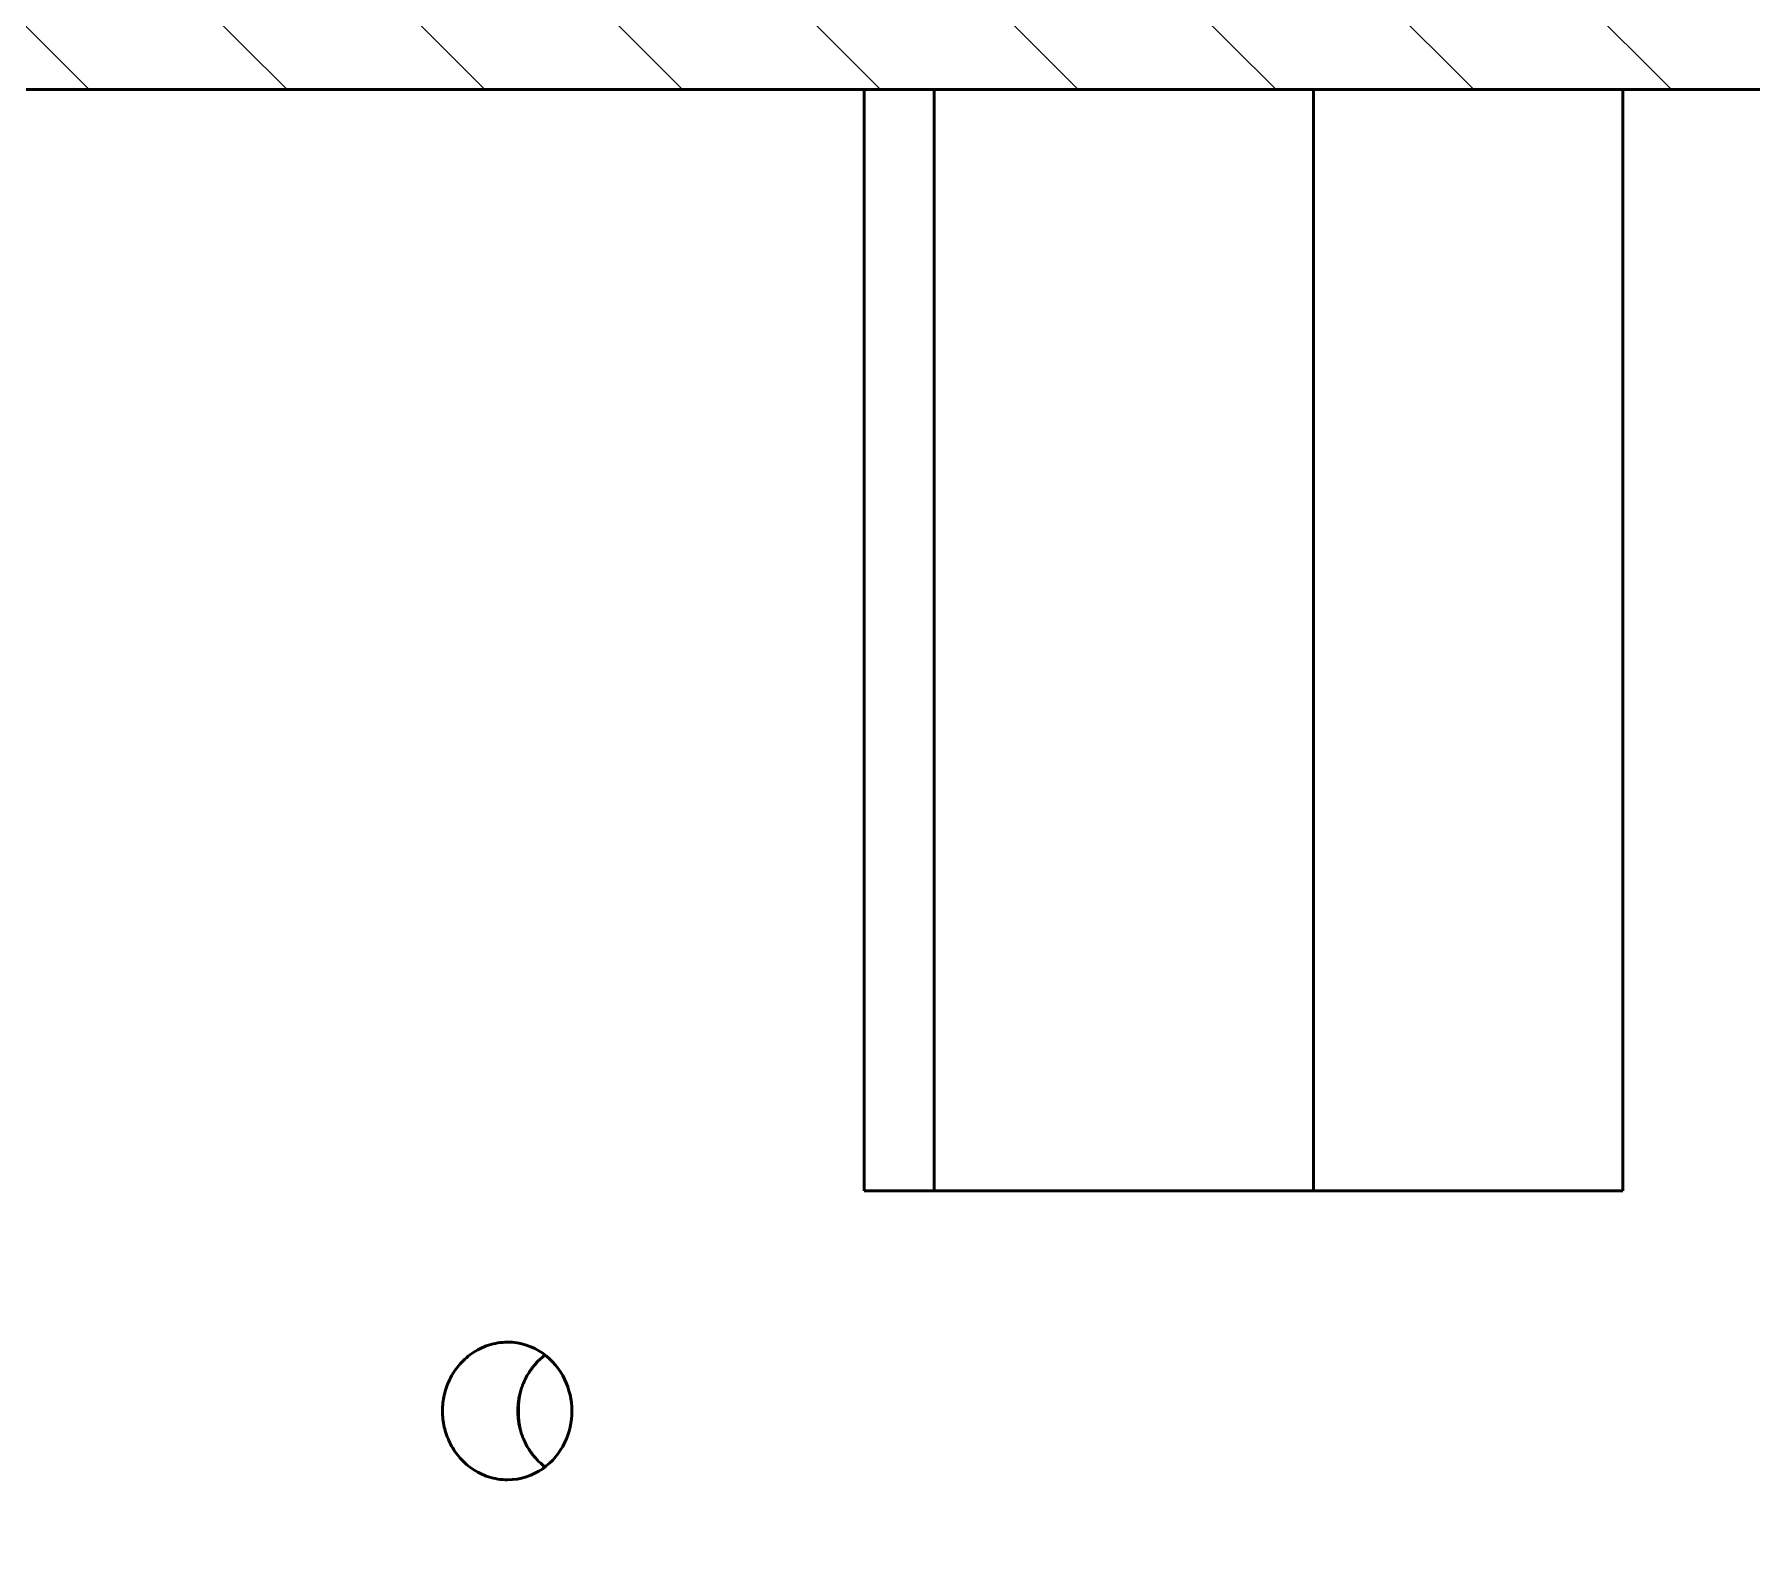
# Model space of a CAD drawing. Header units: millimetres. Extents: x 2 to 418, y 2 to 295.
# Drawn here: x 100.09 to 131.28, y 199.54 to 226.8 of the extents above; entities that cross this region are included whole.
import ezdxf

# ---------------------------------------------------------------- set-up
doc = ezdxf.new("R2010")
doc.units = ezdxf.units.MM
doc.layers.add('SCHRAFFUR', color=7, linetype='Continuous', lineweight=18)
doc.layers.add('SICHTKANTE', color=7, linetype='Continuous', lineweight=50)

msp = doc.modelspace()

# ---------------------------------------------------------------- hatches: boundary and pattern name
at = {"layer": 'SCHRAFFUR'}
h = msp.add_hatch(dxfattribs=at)
h.set_pattern_fill('ANSI31', scale=0.8, angle=90)
h.paths.add_polyline_path([(135, 198.8), (139, 198.8), (135, 198.8), (135, 225.8), (55, 225.8), (55, 198.8), (51, 198.8), (51, 205.8), (50, 205.8), (50, 227.8), (140, 227.8), (140, 205.8), (139, 205.8), (139, 198.8)])

# ---------------------------------------------------------------- linework, layer by layer
at = {"layer": 'SICHTKANTE'}
for p, q in [((135, 225.8), (55, 225.8)), ((115.158, 205.8), (115.158, 225.8)), ((116.431, 205.8), (116.431, 225.8)), ((123.319, 205.8), (123.319, 225.8)), ((128.934, 205.8), (128.934, 225.8)), ((116.431, 205.8), (115.158, 205.8)), ((123.319, 205.8), (116.431, 205.8)), ((128.934, 205.8), (123.319, 205.8))]:
    msp.add_line(p, q, dxfattribs=at)
for points in [[(107.5, 201.8), (107.5, 201.836), (107.502, 201.873), (107.504, 201.909), (107.508, 201.946), (107.512, 201.982), (107.518, 202.018), (107.524, 202.054), (107.532, 202.09), (107.541, 202.126), (107.55, 202.162), (107.561, 202.197), (107.573, 202.232), (107.586, 202.267), (107.599, 202.302), (107.614, 202.336), (107.63, 202.37), (107.647, 202.404), (107.665, 202.437), (107.684, 202.47), (107.704, 202.502), (107.726, 202.534), (107.748, 202.565), (107.771, 202.596), (107.796, 202.627), (107.821, 202.656), (107.848, 202.685), (107.876, 202.713), (107.905, 202.741), (107.934, 202.768), (107.966, 202.794), (107.998, 202.819), (108.031, 202.843), (108.066, 202.866), (108.102, 202.889), (108.139, 202.91), (108.176, 202.929), (108.215, 202.948), (108.255, 202.965), (108.295, 202.981), (108.336, 202.995), (108.378, 203.008), (108.42, 203.019), (108.463, 203.028), (108.506, 203.036), (108.549, 203.042), (108.593, 203.046), (108.637, 203.049), (108.681, 203.05)], [(108.681, 203.05), (108.768, 203.047), (108.854, 203.036), (108.939, 203.019), (109.022, 202.996), (109.101, 202.967), (109.178, 202.932), (109.25, 202.892), (109.319, 202.848), (109.384, 202.8), (109.444, 202.748), (109.5, 202.692), (109.553, 202.633), (109.6, 202.572), (109.644, 202.509), (109.683, 202.444), (109.718, 202.377), (109.748, 202.309), (109.775, 202.239), (109.797, 202.169), (109.816, 202.096), (109.83, 202.024), (109.84, 201.95), (109.847, 201.876), (109.849, 201.801), (109.847, 201.727), (109.841, 201.653), (109.83, 201.579), (109.816, 201.506), (109.798, 201.433), (109.775, 201.362), (109.749, 201.292), (109.718, 201.224), (109.683, 201.157), (109.644, 201.092), (109.601, 201.029), (109.553, 200.968), (109.501, 200.909), (109.445, 200.853), (109.384, 200.801), (109.32, 200.752), (109.251, 200.708), (109.178, 200.668), (109.102, 200.633), (109.022, 200.604), (108.939, 200.581), (108.854, 200.564), (108.768, 200.553), (108.681, 200.55)], [(108.868, 201.8), (108.868, 201.823), (108.869, 201.847), (108.87, 201.87), (108.872, 201.894), (108.873, 201.917), (108.876, 201.941), (108.878, 201.964), (108.882, 201.987), (108.885, 202.011), (108.889, 202.034), (108.894, 202.057), (108.898, 202.08), (108.904, 202.103), (108.909, 202.126), (108.915, 202.149), (108.922, 202.172), (108.929, 202.195), (108.936, 202.218), (108.944, 202.24), (108.952, 202.263), (108.961, 202.285), (108.97, 202.307), (108.98, 202.329), (108.99, 202.351), (109, 202.373), (109.011, 202.395), (109.022, 202.416), (109.034, 202.438), (109.046, 202.459), (109.059, 202.48), (109.072, 202.501), (109.085, 202.521), (109.099, 202.542), (109.114, 202.562), (109.129, 202.582), (109.144, 202.601), (109.16, 202.621), (109.176, 202.64), (109.192, 202.659), (109.209, 202.678), (109.227, 202.696), (109.245, 202.714), (109.263, 202.732), (109.282, 202.749), (109.302, 202.767), (109.321, 202.783), (109.342, 202.8), (109.363, 202.816)], [(108.911, 201.468), (108.908, 201.482), (108.905, 201.495), (108.903, 201.509), (108.901, 201.523), (108.898, 201.537), (108.896, 201.55), (108.894, 201.564), (108.892, 201.578), (108.891, 201.592), (108.889, 201.606), (108.887, 201.619), (108.886, 201.633), (108.885, 201.647), (108.883, 201.661), (108.882, 201.675), (108.881, 201.689), (108.88, 201.703), (108.88, 201.716), (108.879, 201.73), (108.879, 201.744), (108.878, 201.758), (108.878, 201.772), (108.878, 201.786), (108.878, 201.8), (108.878, 201.814), (108.878, 201.828), (108.878, 201.842), (108.879, 201.855), (108.879, 201.869), (108.88, 201.883), (108.88, 201.897), (108.881, 201.911), (108.882, 201.925), (108.883, 201.939), (108.885, 201.953), (108.886, 201.966), (108.887, 201.98), (108.889, 201.994), (108.891, 202.008), (108.892, 202.022), (108.894, 202.036), (108.896, 202.049), (108.898, 202.063), (108.901, 202.077), (108.903, 202.091), (108.905, 202.104), (108.908, 202.118), (108.911, 202.132)], [(108.681, 200.55), (108.637, 200.551), (108.593, 200.554), (108.549, 200.558), (108.506, 200.564), (108.463, 200.572), (108.42, 200.581), (108.378, 200.592), (108.336, 200.605), (108.295, 200.619), (108.255, 200.635), (108.215, 200.652), (108.177, 200.67), (108.139, 200.69), (108.102, 200.711), (108.067, 200.733), (108.032, 200.756), (107.999, 200.781), (107.967, 200.806), (107.936, 200.831), (107.906, 200.858), (107.877, 200.886), (107.849, 200.914), (107.822, 200.943), (107.797, 200.972), (107.772, 201.003), (107.749, 201.034), (107.726, 201.065), (107.705, 201.097), (107.685, 201.129), (107.666, 201.162), (107.648, 201.196), (107.631, 201.229), (107.615, 201.263), (107.6, 201.298), (107.586, 201.332), (107.573, 201.367), (107.561, 201.403), (107.55, 201.438), (107.541, 201.474), (107.532, 201.509), (107.524, 201.545), (107.518, 201.582), (107.512, 201.618), (107.508, 201.654), (107.504, 201.691), (107.502, 201.727), (107.5, 201.763), (107.5, 201.8)], [(109.363, 200.784), (109.342, 200.8), (109.322, 200.816), (109.302, 200.833), (109.283, 200.85), (109.264, 200.868), (109.245, 200.885), (109.227, 200.904), (109.21, 200.922), (109.193, 200.941), (109.176, 200.96), (109.16, 200.979), (109.144, 200.998), (109.129, 201.018), (109.114, 201.038), (109.1, 201.058), (109.086, 201.078), (109.072, 201.099), (109.059, 201.12), (109.046, 201.141), (109.034, 201.162), (109.022, 201.183), (109.011, 201.205), (109, 201.227), (108.99, 201.249), (108.98, 201.27), (108.97, 201.293), (108.961, 201.315), (108.952, 201.337), (108.944, 201.36), (108.936, 201.382), (108.929, 201.405), (108.922, 201.428), (108.915, 201.451), (108.909, 201.474), (108.904, 201.497), (108.898, 201.52), (108.894, 201.543), (108.889, 201.566), (108.885, 201.589), (108.882, 201.613), (108.878, 201.636), (108.876, 201.659), (108.873, 201.683), (108.872, 201.706), (108.87, 201.73), (108.869, 201.753), (108.868, 201.777), (108.868, 201.8)]]:
    msp.add_lwpolyline(points, dxfattribs=at)

doc.saveas('drawing.dxf')
